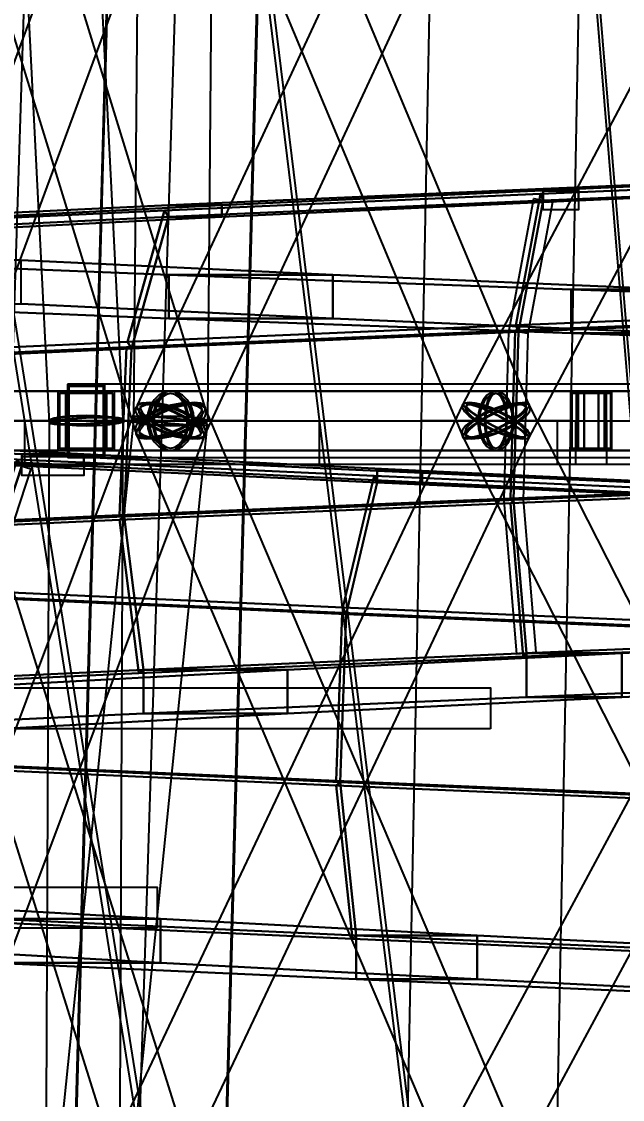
# Model space of a CAD drawing. Header units: millimetres. Extents: x -123812 to 252100, y -3000 to 639000.
# Drawn here: x -8622 to -4509, y 445355 to 452733 of the extents above; entities that cross this region are included whole.
import ezdxf

# ---------------------------------------------------------------- set-up
doc = ezdxf.new("R2010")
doc.units = ezdxf.units.MM
for name, color, linetype, lineweight in [('D-STR-DECK', 7, 'Continuous', 25), ('D-STR-DIM', 7, 'Continuous', 13), ('D-STR-STRC', 7, 'Continuous', 25)]:
    doc.layers.add(name, color=color, linetype=linetype, lineweight=lineweight)
doc.styles.add('OpenSansCondensed-Light', font='OpenSansCondensed-Light.ttf')
doc.styles.add('TOWER_UNICODE', font='Arial Unicode.ttf')
doc.dimstyles.new('EZDXF', dxfattribs={"dimtxt": 0.25, "dimasz": 0.175, "dimexe": 0.375, "dimexo": 0.125, "dimgap": 0.1, "dimtad": 1, "dimlfac": 100, "dimzin": 12, "dimdsep": 46, "dimtxsty": 'OpenSansCondensed-Light', "dimblk": 'ARCHTICK', "dimcen": 2.5, "dimazin": 3, "dimtfac": 0.5, "dimtmove": 2, "dimatfit": 3})

# ---------------------------------------------------------------- blocks, each defined once
blk = doc.blocks.new('_ARCHTICK')
at = {"color": 0, "linetype": 'BYBLOCK', "const_width": 0.15}
blk.add_lwpolyline([(-0.5, -0.5), (0.5, 0.5)], dxfattribs=at)

msp = doc.modelspace()

# ---------------------------------------------------------------- linework, layer by layer
at = {"layer": 'D-STR-DECK'}
for points in [[(-9496.7, 445000), (-11444.7, 455000), (-9360, 455000), (-7760, 445000)], [(-9496.7, 445000), (-11444.7, 455000), (-9360, 455000), (-7760, 445000)], [(-7800, 445000), (-9400, 455000), (-7163.8, 455000), (-5939.2, 445000)], [(-7800, 445000), (-9400, 455000), (-7163.8, 455000), (-5939.2, 445000)], [(-5969.9, 445000), (-7194.4, 455000), (-4845.1, 455000), (-4016.9, 445000)], [(-5969.9, 445000), (-7194.4, 455000), (-4845.1, 455000), (-4016.9, 445000)], [(-4037.6, 445000), (-4865.8, 455000), (-2443.5, 455000), (-2025.8, 445000)], [(-4037.6, 445000), (-4865.8, 455000), (-2443.5, 455000), (-2025.8, 445000)], [(-5070.5, 451554.5), (-5239.2, 450654.5), (-2456, 450768.1), (-2377.1, 451668.1)], [(-5052.6, 451509.1), (-5070.5, 451554.5), (-2377.1, 451668.1), (-2368.7, 451622.7)], [(-4811, 451589.1), (-5052.6, 451589.1), (-2368.7, 451702.7), (-2255.7, 451702.7)], [(-5052.6, 451589.1), (-5052.6, 451509.1), (-2368.7, 451622.7), (-2368.7, 451702.7)], [(-4811, 451509.1), (-4811, 451589.1), (-2255.7, 451702.7), (-2255.7, 451622.7)], [(-7250.9, 451475.5), (-7615.8, 451475.5), (-5052.6, 451589.1), (-4811, 451589.1)], [(-7615.8, 451475.5), (-7615.8, 451395.5), (-5052.6, 451509.1), (-5052.6, 451589.1)], [(-7250.9, 451395.5), (-7250.9, 451475.5), (-4811, 451589.1), (-4811, 451509.1)], [(-5221.3, 450609.1), (-5052.6, 451509.1), (-2368.7, 451622.7), (-2447.7, 450722.7)], [(-5052.6, 451509.1), (-4811, 451509.1), (-2255.7, 451622.7), (-2368.7, 451622.7)], [(-5052.6, 451509.1), (-4811, 451509.1), (-4811, 451589.1), (-5052.6, 451589.1)], [(-5052.6, 451509.1), (-4811, 451509.1), (-4811, 451589.1), (-5052.6, 451589.1)], [(-5052.6, 451574.1), (-4811, 451574.1), (-4811, 451444.1), (-5052.6, 451444.1)], [(-7642.9, 451440.8), (-7897.6, 450540.8), (-5239.2, 450654.5), (-5070.5, 451554.5)], [(-7870.5, 450495.5), (-7615.8, 451395.5), (-5052.6, 451509.1), (-5221.3, 450609.1)], [(-7615.8, 451395.5), (-7642.9, 451440.8), (-5070.5, 451554.5), (-5052.6, 451509.1)], [(-7615.8, 451395.5), (-7250.9, 451395.5), (-4811, 451509.1), (-5052.6, 451509.1)], [(-5285.1, 450621.1), (-5116.5, 451521.1), (-4988.7, 451497.1), (-5157.4, 450597.1)], [(-5221.3, 450609.1), (-5052.6, 451509.1), (-5070.5, 451554.5), (-5239.2, 450654.5)], [(-5221.3, 450609.1), (-5052.6, 451509.1), (-5070.5, 451554.5), (-5239.2, 450654.5)], [(-10038.6, 451327.2), (-10373.8, 450427.2), (-7897.6, 450540.8), (-7642.9, 451440.8)], [(-10003, 451281.8), (-10038.6, 451327.2), (-7642.9, 451440.8), (-7615.8, 451395.5)], [(-9522.8, 451361.8), (-10003, 451361.8), (-7615.8, 451475.5), (-7250.9, 451475.5)], [(-10003, 451361.8), (-10003, 451281.8), (-7615.8, 451395.5), (-7615.8, 451475.5)], [(-9522.8, 451281.8), (-9522.8, 451361.8), (-7250.9, 451475.5), (-7250.9, 451395.5)], [(-7870.5, 450495.5), (-7615.8, 451395.5), (-7642.9, 451440.8), (-7897.6, 450540.8)], [(-7870.5, 450495.5), (-7615.8, 451395.5), (-7642.9, 451440.8), (-7897.6, 450540.8)], [(-7615.8, 451395.5), (-7250.9, 451395.5), (-7250.9, 451475.5), (-7615.8, 451475.5)], [(-7615.8, 451395.5), (-7250.9, 451395.5), (-7250.9, 451475.5), (-7615.8, 451475.5)], [(-10338.2, 450381.8), (-10003, 451281.8), (-7615.8, 451395.5), (-7870.5, 450495.5)], [(-10003, 451281.8), (-9522.8, 451281.8), (-7250.9, 451395.5), (-7615.8, 451395.5)], [(-7613.5, 450700), (-7613.5, 451000), (-10112.5, 451100), (-10112.5, 450800)], [(-7613.5, 451000), (-6492.5, 451000), (-8623.5, 451100), (-10112.5, 451100)], [(-6492.5, 451000), (-6492.5, 450700), (-8623.5, 450800), (-8623.5, 451100)], [(-6492.5, 450700), (-7613.5, 450700), (-7613.5, 451000), (-6492.5, 451000)], [(-4859.5, 450600), (-4859.5, 450900), (-7613.5, 451000), (-7613.5, 450700)], [(-4859.5, 450900), (-4144, 450900), (-6492.5, 451000), (-7613.5, 451000)], [(-6492.5, 450700), (-7613.5, 450700), (-7613.5, 451000), (-6492.5, 451000)], [(-4144, 450900), (-4144, 450600), (-6492.5, 450700), (-6492.5, 451000)], [(-4144, 450600), (-4859.5, 450600), (-4859.5, 450900), (-4144, 450900)], [(-1942.7, 450500), (-1942.7, 450800), (-4859.5, 450900), (-4859.5, 450600)], [(-1942.7, 450800), (-1656.7, 450800), (-4144, 450900), (-4859.5, 450900)], [(-4144, 450600), (-4859.5, 450600), (-4859.5, 450900), (-4144, 450900)], [(-6492.5, 450700), (-7613.5, 450700), (-10112.5, 450800), (-8623.5, 450800)], [(-5239.2, 450654.5), (-5221.3, 450609.1), (-2447.7, 450722.7), (-2456, 450768.1)], [(-4144, 450600), (-4859.5, 450600), (-7613.5, 450700), (-6492.5, 450700)], [(-5242.9, 450617.4), (-5275.5, 449467.4), (-2473.1, 449581), (-2457.8, 450731)], [(-5253.9, 449459.1), (-5221.3, 450609.1), (-2447.7, 450722.7), (-2462.9, 449572.7)], [(-5221.3, 450609.1), (-5242.9, 450617.4), (-2457.8, 450731), (-2447.7, 450722.7)], [(-7903.2, 450503.8), (-7952.5, 449353.8), (-5275.5, 449467.4), (-5242.9, 450617.4)], [(-7919.8, 449345.5), (-7870.5, 450495.5), (-5221.3, 450609.1), (-5253.9, 449459.1)], [(-7870.5, 450495.5), (-7903.2, 450503.8), (-5242.9, 450617.4), (-5221.3, 450609.1)], [(-7897.6, 450540.8), (-7870.5, 450495.5), (-5221.3, 450609.1), (-5239.2, 450654.5)], [(-5318.9, 449460.9), (-5286.2, 450610.9), (-5156.3, 450607.2), (-5188.9, 449457.2)], [(-5253.9, 449459.1), (-5221.3, 450609.1), (-5242.9, 450617.4), (-5275.5, 449467.4)], [(-5253.9, 449459.1), (-5221.3, 450609.1), (-5242.9, 450617.4), (-5275.5, 449467.4)], [(-10373.8, 450427.2), (-10338.2, 450381.8), (-7870.5, 450495.5), (-7897.6, 450540.8)], [(-1656.7, 450500), (-1942.7, 450500), (-4859.5, 450600), (-4144, 450600)], [(-10381.2, 450390.1), (-10446.1, 449240.1), (-7952.5, 449353.8), (-7903.2, 450503.8)], [(-10403.1, 449231.8), (-10338.2, 450381.8), (-7870.5, 450495.5), (-7919.8, 449345.5)], [(-10338.2, 450381.8), (-10381.2, 450390.1), (-7903.2, 450503.8), (-7870.5, 450495.5)], [(-7919.8, 449345.5), (-7870.5, 450495.5), (-7903.2, 450503.8), (-7952.5, 449353.8)], [(-7919.8, 449345.5), (-7870.5, 450495.5), (-7903.2, 450503.8), (-7952.5, 449353.8)], [(-17200, 449700), (-17200, 450000), (-4957.2, 450000), (-4957.2, 449700)], [(-17200, 449700), (-17200, 450000), (-4957.2, 450000), (-4957.2, 449700)], [(-17052.9, 449700), (-17052.9, 450000), (-4829.6, 450000), (-4829.6, 449700)], [(-17052.9, 449700), (-17052.9, 450000), (-4829.6, 450000), (-4829.6, 449700)], [(-16613.9, 449700), (-16613.9, 450000), (-4619.4, 450000), (-4619.4, 449700)], [(-16613.9, 449700), (-16613.9, 450000), (-4619.4, 450000), (-4619.4, 449700)], [(-15890.7, 449700), (-15890.7, 450000), (-4330.1, 450000), (-4330.1, 449700)], [(-15890.7, 449700), (-15890.7, 450000), (-4330.1, 450000), (-4330.1, 449700)], [(-14895.6, 449700), (-14895.6, 450000), (-3966.8, 450000), (-3966.8, 449700)], [(-14895.6, 449700), (-14895.6, 450000), (-3966.8, 450000), (-3966.8, 449700)], [(-13645.7, 449700), (-13645.7, 450000), (-3535.5, 450000), (-3535.5, 449700)], [(-13645.7, 449700), (-13645.7, 450000), (-3535.5, 450000), (-3535.5, 449700)], [(-12162.2, 449700), (-12162.2, 450000), (-3043.8, 450000), (-3043.8, 449700)], [(-12162.2, 449700), (-12162.2, 450000), (-3043.8, 450000), (-3043.8, 449700)], [(-10470.7, 449700), (-10470.7, 450000), (-2500, 450000), (-2500, 449700)], [(-10470.7, 449700), (-10470.7, 450000), (-2500, 450000), (-2500, 449700)], [(-8600, 449700), (-8600, 450000), (-1913.4, 450000), (-1913.4, 449700)], [(-8600, 449700), (-8600, 450000), (-1913.4, 450000), (-1913.4, 449700)], [(-6582.2, 449700), (-6582.2, 450000), (-1294.1, 450000), (-1294.1, 449700)], [(-6582.2, 449700), (-6582.2, 450000), (-1294.1, 450000), (-1294.1, 449700)], [(-8194.7, 449770.9), (-8620.2, 449770.9), (-10874.7, 449884.5), (-10338.9, 449884.5)], [(-8620.2, 449770.9), (-8620.2, 449690.9), (-10874.7, 449804.5), (-10874.7, 449884.5)], [(-8194.7, 449690.9), (-8194.7, 449770.9), (-10338.9, 449884.5), (-10338.9, 449804.5)], [(-8917.3, 448790.9), (-8620.2, 449690.9), (-10874.7, 449804.5), (-11248.7, 448904.5)], [(-8620.2, 449690.9), (-8651.8, 449736.3), (-10914.4, 449849.9), (-10874.7, 449804.5)], [(-8620.2, 449690.9), (-8194.7, 449690.9), (-10338.9, 449804.5), (-10874.7, 449804.5)], [(-8917.3, 448790.9), (-8620.2, 449690.9), (-8651.8, 449736.3), (-8948.9, 448836.3)], [(-6209.6, 449622.7), (-6423.3, 448722.7), (-8948.9, 448836.3), (-8651.8, 449736.3)], [(-8917.3, 448790.9), (-8620.2, 449690.9), (-8651.8, 449736.3), (-8948.9, 448836.3)], [(-6186.9, 449577.3), (-6209.6, 449622.7), (-8651.8, 449736.3), (-8620.2, 449690.9)], [(-8620.2, 449690.9), (-8194.7, 449690.9), (-8194.7, 449770.9), (-8620.2, 449770.9)], [(-5880.9, 449657.3), (-6186.9, 449657.3), (-8620.2, 449770.9), (-8194.7, 449770.9)], [(-6186.9, 449657.3), (-6186.9, 449577.3), (-8620.2, 449690.9), (-8620.2, 449770.9)], [(-8620.2, 449690.9), (-8194.7, 449690.9), (-8194.7, 449770.9), (-8620.2, 449770.9)], [(-8620.2, 449755.9), (-8194.7, 449755.9), (-8194.7, 449625.9), (-8620.2, 449625.9)], [(-5880.9, 449577.3), (-5880.9, 449657.3), (-8194.7, 449770.9), (-8194.7, 449690.9)], [(-8979, 448811.3), (-8681.9, 449711.3), (-8558.5, 449670.5), (-8855.6, 448770.5)], [(-6400.6, 448677.3), (-6186.9, 449577.3), (-8620.2, 449690.9), (-8917.3, 448790.9)], [(-6186.9, 449577.3), (-5880.9, 449577.3), (-8194.7, 449690.9), (-8620.2, 449690.9)], [(-6186.9, 449577.3), (-5880.9, 449577.3), (-5880.9, 449657.3), (-6186.9, 449657.3)], [(-3448.8, 449543.6), (-3628.6, 449543.6), (-6186.9, 449657.3), (-5880.9, 449657.3)], [(-3628.6, 449543.6), (-3628.6, 449463.6), (-6186.9, 449577.3), (-6186.9, 449657.3)], [(-6186.9, 449577.3), (-5880.9, 449577.3), (-5880.9, 449657.3), (-6186.9, 449657.3)], [(-3448.8, 449463.6), (-3448.8, 449543.6), (-5880.9, 449657.3), (-5880.9, 449577.3)], [(-6400.6, 448677.3), (-6186.9, 449577.3), (-6209.6, 449622.7), (-6423.3, 448722.7)], [(-3642, 449509), (-3767.5, 448609), (-6423.3, 448722.7), (-6209.6, 449622.7)], [(-6400.6, 448677.3), (-6186.9, 449577.3), (-6209.6, 449622.7), (-6423.3, 448722.7)], [(-3754.2, 448563.6), (-3628.6, 449463.6), (-6186.9, 449577.3), (-6400.6, 448677.3)], [(-3628.6, 449463.6), (-3642, 449509), (-6209.6, 449622.7), (-6186.9, 449577.3)], [(-3628.6, 449463.6), (-3448.8, 449463.6), (-5880.9, 449577.3), (-6186.9, 449577.3)], [(-5275.5, 449467.4), (-5253.9, 449459.1), (-2462.9, 449572.7), (-2473.1, 449581)], [(-5253.9, 449459.1), (-5274.7, 449435.8), (-2472.7, 449549.4), (-2462.9, 449572.7)], [(-5166.8, 448409.1), (-5253.9, 449459.1), (-2462.9, 449572.7), (-2422.2, 448522.7)], [(-5274.7, 449435.8), (-5187.7, 448385.8), (-2431.9, 448499.4), (-2472.7, 449549.4)], [(-7952.5, 449353.8), (-7919.8, 449345.5), (-5253.9, 449459.1), (-5275.5, 449467.4)], [(-7919.8, 449345.5), (-7951.3, 449322.1), (-5274.7, 449435.8), (-5253.9, 449459.1)], [(-7951.3, 449322.1), (-7819.8, 448272.1), (-5187.7, 448385.8), (-5274.7, 449435.8)], [(-7788.4, 448295.5), (-7919.8, 449345.5), (-5253.9, 449459.1), (-5166.8, 448409.1)], [(-5231.6, 448403.7), (-5318.7, 449453.7), (-5189.1, 449464.5), (-5102.1, 448414.5)], [(-5166.8, 448409.1), (-5253.9, 449459.1), (-5274.7, 449435.8), (-5187.7, 448385.8)], [(-5166.8, 448409.1), (-5253.9, 449459.1), (-5274.7, 449435.8), (-5187.7, 448385.8)], [(-10446.1, 449240.1), (-10403.1, 449231.8), (-7919.8, 449345.5), (-7952.5, 449353.8)], [(-10403.1, 449231.8), (-10444.5, 449208.5), (-7951.3, 449322.1), (-7919.8, 449345.5)], [(-10444.5, 449208.5), (-10271.4, 448158.5), (-7819.8, 448272.1), (-7951.3, 449322.1)], [(-10230.1, 448181.8), (-10403.1, 449231.8), (-7919.8, 449345.5), (-7788.4, 448295.5)], [(-7788.4, 448295.5), (-7919.8, 449345.5), (-7951.3, 449322.1), (-7819.8, 448272.1)], [(-7788.4, 448295.5), (-7919.8, 449345.5), (-7951.3, 449322.1), (-7819.8, 448272.1)], [(-6423.3, 448722.7), (-6400.6, 448677.3), (-8917.3, 448790.9), (-8948.9, 448836.3)], [(-6428, 448685.6), (-6469.4, 447535.6), (-9012.9, 447649.2), (-8955.4, 448799.2)], [(-6441.9, 447527.3), (-6400.6, 448677.3), (-8917.3, 448790.9), (-8974.8, 447640.9)], [(-6400.6, 448677.3), (-6428, 448685.6), (-8955.4, 448799.2), (-8917.3, 448790.9)], [(-3767.5, 448609), (-3754.2, 448563.6), (-6400.6, 448677.3), (-6423.3, 448722.7)], [(-6441.9, 447527.3), (-6400.6, 448677.3), (-6428, 448685.6), (-6469.4, 447535.6)], [(-3770.3, 448571.9), (-3794.6, 447421.9), (-6469.4, 447535.6), (-6428, 448685.6)], [(-6441.9, 447527.3), (-6400.6, 448677.3), (-6428, 448685.6), (-6469.4, 447535.6)], [(-3778.5, 447413.6), (-3754.2, 448563.6), (-6400.6, 448677.3), (-6441.9, 447527.3)], [(-3754.2, 448563.6), (-3770.3, 448571.9), (-6428, 448685.6), (-6400.6, 448677.3)], [(-5187.7, 448385.8), (-5166.8, 448409.1), (-2422.2, 448522.7), (-2431.9, 448499.4)], [(-5166.8, 448109.1), (-5166.8, 448409.1), (-2422.2, 448522.7), (-2422.2, 448222.7)], [(-5166.8, 448409.1), (-4513.9, 448409.1), (-2116.7, 448522.7), (-2422.2, 448522.7)], [(-4513.9, 448409.1), (-4513.9, 448109.1), (-2116.7, 448222.7), (-2116.7, 448522.7)], [(-7819.8, 448272.1), (-7788.4, 448295.5), (-5166.8, 448409.1), (-5187.7, 448385.8)], [(-7788.4, 447995.5), (-7788.4, 448295.5), (-5166.8, 448409.1), (-5166.8, 448109.1)], [(-7788.4, 448295.5), (-6802.2, 448295.5), (-4513.9, 448409.1), (-5166.8, 448409.1)], [(-6802.2, 448295.5), (-6802.2, 447995.5), (-4513.9, 448109.1), (-4513.9, 448409.1)], [(-4513.9, 448109.1), (-5166.8, 448109.1), (-5166.8, 448409.1), (-4513.9, 448409.1)], [(-4513.9, 448109.1), (-5166.8, 448109.1), (-5166.8, 448409.1), (-4513.9, 448409.1)], [(-10271.4, 448158.5), (-10230.1, 448181.8), (-7788.4, 448295.5), (-7819.8, 448272.1)], [(-10230.1, 447881.8), (-10230.1, 448181.8), (-7788.4, 448295.5), (-7788.4, 447995.5)], [(-10230.1, 448181.8), (-8932.3, 448181.8), (-6802.2, 448295.5), (-7788.4, 448295.5)], [(-8932.3, 448181.8), (-8932.3, 447881.8), (-6802.2, 447995.5), (-6802.2, 448295.5)], [(-6802.2, 447995.5), (-7788.4, 447995.5), (-7788.4, 448295.5), (-6802.2, 448295.5)], [(-6802.2, 447995.5), (-7788.4, 447995.5), (-7788.4, 448295.5), (-6802.2, 448295.5)], [(-5413.3, 447891.8), (-9581.2, 447891.8), (-9581.2, 448171.8), (-5413.3, 448171.8)], [(-4513.9, 448109.1), (-5166.8, 448109.1), (-2422.2, 448222.7), (-2116.7, 448222.7)], [(-6802.2, 447995.5), (-7788.4, 447995.5), (-5166.8, 448109.1), (-4513.9, 448109.1)], [(-8932.3, 447881.8), (-10230.1, 447881.8), (-7788.4, 447995.5), (-6802.2, 447995.5)], [(-6469.4, 447535.6), (-6441.9, 447527.3), (-8974.8, 447640.9), (-9012.9, 447649.2)], [(-6441.9, 447527.3), (-6468.3, 447504), (-9011.5, 447617.6), (-8974.8, 447640.9)], [(-6468.3, 447504), (-6358, 446454), (-8858.1, 446567.6), (-9011.5, 447617.6)], [(-6331.7, 446477.3), (-6441.9, 447527.3), (-8974.8, 447640.9), (-8821.5, 446590.9)], [(-3794.6, 447421.9), (-3778.5, 447413.6), (-6441.9, 447527.3), (-6469.4, 447535.6)], [(-6331.7, 446477.3), (-6441.9, 447527.3), (-6468.3, 447504), (-6358, 446454)], [(-3778.5, 447413.6), (-3794, 447390.3), (-6468.3, 447504), (-6441.9, 447527.3)], [(-6331.7, 446477.3), (-6441.9, 447527.3), (-6468.3, 447504), (-6358, 446454)], [(-3713.7, 446363.6), (-3778.5, 447413.6), (-6441.9, 447527.3), (-6331.7, 446477.3)], [(-3794, 447390.3), (-3729.2, 446340.3), (-6358, 446454), (-6468.3, 447504)], [(-7693, 446528.2), (-12343.2, 446528.2), (-12343.2, 446808.2), (-7693, 446808.2)], [(-8821.5, 446590.9), (-7671.4, 446590.9), (-9680.2, 446704.5), (-11128.1, 446704.5)], [(-7671.4, 446590.9), (-7671.4, 446290.9), (-9680.2, 446404.5), (-9680.2, 446704.5)], [(-6358, 446454), (-6331.7, 446477.3), (-8821.5, 446590.9), (-8858.1, 446567.6)], [(-7671.4, 446290.9), (-8821.5, 446290.9), (-8821.5, 446590.9), (-7671.4, 446590.9)], [(-6331.7, 446177.3), (-6331.7, 446477.3), (-8821.5, 446590.9), (-8821.5, 446290.9)], [(-6331.7, 446477.3), (-5504.6, 446477.3), (-7671.4, 446590.9), (-8821.5, 446590.9)], [(-7671.4, 446290.9), (-8821.5, 446290.9), (-8821.5, 446590.9), (-7671.4, 446590.9)], [(-5504.6, 446477.3), (-5504.6, 446177.3), (-7671.4, 446290.9), (-7671.4, 446590.9)], [(-3729.2, 446340.3), (-3713.7, 446363.6), (-6331.7, 446477.3), (-6358, 446454)], [(-5504.6, 446177.3), (-6331.7, 446177.3), (-6331.7, 446477.3), (-5504.6, 446477.3)], [(-3713.7, 446063.6), (-3713.7, 446363.6), (-6331.7, 446477.3), (-6331.7, 446177.3)], [(-3713.7, 446363.6), (-3227.6, 446363.6), (-5504.6, 446477.3), (-6331.7, 446477.3)], [(-5504.6, 446177.3), (-6331.7, 446177.3), (-6331.7, 446477.3), (-5504.6, 446477.3)], [(-3227.6, 446363.6), (-3227.6, 446063.6), (-5504.6, 446177.3), (-5504.6, 446477.3)], [(-7671.4, 446290.9), (-8821.5, 446290.9), (-11128.1, 446404.5), (-9680.2, 446404.5)], [(-5504.6, 446177.3), (-6331.7, 446177.3), (-8821.5, 446290.9), (-7671.4, 446290.9)], [(-3227.6, 446063.6), (-3713.7, 446063.6), (-6331.7, 446177.3), (-5504.6, 446177.3)]]:
    msp.add_lwpolyline(points, close=True, dxfattribs=at)
at = {"layer": 'D-STR-STRC'}
for points in [[(-9698.3, 474987.3), (-8433.2, 449987.3), (-8424.5, 449982), (-8399.2, 449977.9), (-8358.9, 449975.3), (-8306.3, 449974.4), (-8245.1, 449975.3), (-8179.5, 449977.8), (-8113.8, 449981.9), (-8052.6, 449987.2), (-8000.1, 449993.3), (-7959.8, 449999.9), (-7934.5, 450006.6), (-7925.8, 450012.7), (-9190.9, 475012.7)], [(-7639.9, 475002.2), (-7855.4, 450002.2), (-7846.7, 449993.4), (-7821.4, 449985.1), (-7781, 449977.8), (-7728.4, 449972), (-7667.1, 449968.1), (-7601.4, 449966.4), (-7535.7, 449967), (-7474.4, 449969.8), (-7421.8, 449974.7), (-7381.4, 449981.3), (-7356.1, 449989.2), (-7347.4, 449997.8), (-7132, 474997.8)], [(-5508.1, 455107.1), (-7831.7, 450107.1), (-7831.4, 450087.5), (-7815.4, 450061.8), (-7784.8, 450032), (-7741.7, 450000), (-7689.1, 449968), (-7630.5, 449938.2), (-7569.9, 449912.5), (-7511.4, 449892.9), (-7459.1, 449880.5), (-7416.5, 449876.3), (-7386.5, 449880.5), (-7371.1, 449892.9), (-5047.5, 454892.9)], [(-2956.1, 455119.5), (-5599.1, 450119.5), (-5597.5, 450107.1), (-5580.8, 450087.5), (-5550.1, 450061.8), (-5507.4, 450032), (-5455.7, 450000), (-5398.5, 449968), (-5339.8, 449938.2), (-5283.4, 449912.5), (-5233.2, 449892.9), (-5192.7, 449880.5), (-5164.7, 449876.3), (-5150.9, 449880.5), (-2507.9, 454880.5)], [(-7702.4, 455087.5), (-9548.2, 450087.5), (-9548.1, 450061.8), (-9531.6, 450032), (-9500.1, 450000), (-9455.6, 449968), (-9401.2, 449938.2), (-9340.5, 449912.5), (-9277.7, 449892.9), (-9217.1, 449880.5), (-9162.9, 449876.3), (-9118.6, 449880.5), (-9087.4, 449892.9), (-9071.3, 449912.5), (-7225.4, 454912.5)], [(-9386, 454938.2), (-7846, 449938.2), (-7837.8, 449912.5), (-7813.4, 449892.9), (-7774.6, 449880.5), (-7724, 449876.3), (-7665, 449880.5), (-7601.7, 449892.9), (-7538.3, 449912.5), (-7479.3, 449938.2), (-7428.6, 449968), (-7389.7, 450000), (-7365.2, 450032), (-7356.8, 450061.8), (-8896.7, 455061.8)], [(-7700.4, 454912.5), (-5611.5, 449912.5), (-5603.1, 449892.9), (-5579.1, 449880.5), (-5541.2, 449876.3), (-5492, 449880.5), (-5434.9, 449892.9), (-5373.6, 449912.5), (-5312.5, 449938.2), (-5255.6, 449968), (-5206.8, 450000), (-5169.5, 450032), (-5146.2, 450061.8), (-5138.5, 450087.5), (-7227.4, 455087.5)], [(-9309.8, 449796.8), (-7601.4, 449796.8), (-7559.7, 449803.7), (-7520.8, 449824), (-7487.4, 449856.3), (-7461.8, 449898.4), (-7445.7, 449947.4), (-7440.2, 450000), (-7445.7, 450052.6), (-7461.8, 450101.6), (-7487.4, 450143.7), (-7520.8, 450176), (-7559.7, 450196.3), (-7601.4, 450203.2), (-9309.8, 450203.2)], [(-9309.8, 449796.8), (-7601.4, 449796.8), (-7559.7, 449803.7), (-7520.8, 449824), (-7487.4, 449856.3), (-7461.8, 449898.4), (-7445.7, 449947.4), (-7440.2, 450000), (-7445.7, 450052.6), (-7461.8, 450101.6), (-7487.4, 450143.7), (-7520.8, 450176), (-7559.7, 450196.3), (-7601.4, 450203.2), (-9309.8, 450203.2)], [(-2782.3, 450203.2), (-5375, 450203.2), (-5395.1, 450196.3), (-5413.9, 450176), (-5430, 450143.7), (-5442.3, 450101.6), (-5450.1, 450052.6), (-5452.8, 450000), (-5450.1, 449947.4), (-5442.3, 449898.4), (-5430, 449856.3), (-5413.9, 449824), (-5395.1, 449803.7), (-5375, 449796.8), (-2782.3, 449796.8)], [(-2782.3, 450203.2), (-5375, 450203.2), (-5395.1, 450196.3), (-5413.9, 450176), (-5430, 450143.7), (-5442.3, 450101.6), (-5450.1, 450052.6), (-5452.8, 450000), (-5450.1, 449947.4), (-5442.3, 449898.4), (-5430, 449856.3), (-5413.9, 449824), (-5395.1, 449803.7), (-5375, 449796.8), (-2782.3, 449796.8)], [(-9240.1, 444911.3), (-7363.4, 449911.3), (-7363.4, 449937.3), (-7379.5, 449967.5), (-7410.9, 450000), (-7455.2, 450032.5), (-7509.4, 450062.7), (-7569.9, 450088.7), (-7632.6, 450108.6), (-7693.2, 450121.1), (-7747.5, 450125.4), (-7791.8, 450121.1), (-7823.2, 450108.6), (-7839.4, 450088.7), (-9716.2, 445088.7)], [(-7494.6, 445062.7), (-9065.4, 450062.7), (-9073.7, 450088.7), (-9098.1, 450108.6), (-9136.9, 450121.1), (-9187.5, 450125.4), (-9246.4, 450121.1), (-9309.7, 450108.6), (-9372.9, 450088.7), (-9431.9, 450062.7), (-9482.5, 450032.5), (-9521.3, 450000), (-9545.8, 449967.5), (-9554.1, 449937.3), (-7983.2, 444937.3)], [(-7509.3, 444891.4), (-5145.4, 449891.4), (-5145.5, 449911.3), (-5161.3, 449937.3), (-5191.6, 449967.5), (-5234.4, 450000), (-5286.8, 450032.5), (-5345.2, 450062.7), (-5405.7, 450088.7), (-5464, 450108.6), (-5516.3, 450121.1), (-5559, 450125.4), (-5589.1, 450121.1), (-5604.6, 450108.6), (-7968.5, 445108.6)], [(-5244.7, 445108.6), (-7373.9, 450108.6), (-7397.9, 450121.1), (-7435.7, 450125.4), (-7484.8, 450121.1), (-7541.9, 450108.6), (-7603, 450088.7), (-7664, 450062.7), (-7720.7, 450032.5), (-7769.4, 450000), (-7806.5, 449967.5), (-7829.7, 449937.3), (-7837.3, 449911.3), (-7828.9, 449891.4), (-5699.7, 444891.4)], [(-5249, 444878.9), (-2559.1, 449878.9), (-2560.5, 449891.4), (-2577, 449911.3), (-2607.4, 449937.3), (-2649.8, 449967.5), (-2701.3, 450000), (-2758.2, 450032.5), (-2816.8, 450062.7), (-2873, 450088.7), (-2923.1, 450108.6), (-2963.5, 450121.1), (-2991.7, 450125.4), (-3005.5, 450121.1), (-5695.4, 445121.1)], [(-2604.8, 445108.6), (-5147.2, 450108.6), (-5154.7, 450121.1), (-5177.1, 450125.4), (-5213.1, 450121.1), (-5260.1, 450108.6), (-5314.9, 450088.7), (-5373.9, 450062.7), (-5432.9, 450032.5), (-5487.9, 450000), (-5535.3, 449967.5), (-5571.7, 449937.3), (-5594.8, 449911.3), (-5602.8, 449891.4), (-3060.4, 444891.4)], [(-9899, 424974.3), (-7348.7, 449974.3), (-7357.3, 449979.8), (-7382.6, 449986.6), (-7422.7, 449994.3), (-7475.1, 450002.4), (-7536, 450010.4), (-7601.4, 450017.6), (-7666.8, 450023.7), (-7727.7, 450028.1), (-7780.1, 450030.6), (-7820.2, 450031), (-7845.5, 450029.3), (-7854.1, 450025.7), (-10404.4, 425025.7)], [(-8034.9, 424998.9), (-7925.5, 449998.9), (-7934.1, 450008.2), (-7959.5, 450017), (-7999.9, 450024.6), (-8052.5, 450030.5), (-8113.7, 450034.4), (-8179.5, 450035.9), (-8245.2, 450034.9), (-8306.5, 450031.6), (-8359.1, 450026.1), (-8399.5, 450018.9), (-8424.8, 450010.3), (-8433.5, 450001.1), (-8542.9, 425001.1)]]:
    msp.add_lwpolyline(points, dxfattribs=at)
for points in [[(-8698.3, 450000), (-7660.6, 450000), (-7503.1, 455000), (-8538.5, 455000)], [(-8120.2, 450000), (-7082.6, 450000), (-6946.2, 455000), (-7981.6, 455000)], [(-8113.8, 450000), (-7089, 450000), (-6952, 455000), (-7975.9, 455000)], [(-5887.4, 450000), (-4862.6, 450000), (-4765.8, 455000), (-5789.7, 455000)], [(-5887.4, 450000), (-4862.6, 450000), (-4765.8, 455000), (-5789.7, 455000)], [(-8304.5, 449750), (-3647.2, 449750), (-3647.2, 450250), (-8304.5, 450250)], [(-8304.5, 450250), (-8054.5, 450250), (-8054.5, 449750), (-8304.5, 449750)], [(-8304.5, 449750), (-3647.2, 449750), (-3647.2, 450250), (-8304.5, 450250)], [(-8054.5, 450250), (-8304.5, 450250), (-8304.5, 449750), (-8054.5, 449750)], [(-8298.5, 450238), (-8060.5, 450238), (-8060.5, 449762), (-8298.5, 449762)], [(-8060.5, 450238), (-8298.5, 450238), (-8298.5, 449762), (-8060.5, 449762)], [(-9638, 449800), (-7986.3, 449800), (-7986.3, 450200), (-9638, 450200)], [(-9638, 449800), (-7986.3, 449800), (-7986.3, 450200), (-9638, 450200)], [(-9414.1, 449800), (-4618.1, 449800), (-4618.1, 450200), (-9414.1, 450200)], [(-7986.3, 450200), (-8372.7, 450200), (-8372.7, 449800), (-7986.3, 449800)], [(-7986.3, 450200), (-8372.7, 450200), (-8372.7, 449800), (-7986.3, 449800)], [(-7997.9, 450188), (-8361.1, 450188), (-8361.1, 449812), (-7997.9, 449812)], [(-7997.9, 450188), (-8361.1, 450188), (-8361.1, 449812), (-7997.9, 449812)], [(-8320.9, 449800), (-4581, 449800), (-4581, 450200), (-8320.9, 450200)], [(-8038.1, 450200), (-8320.9, 450200), (-8320.9, 449800), (-8038.1, 449800)], [(-8320.9, 449800), (-4581, 449800), (-4581, 450200), (-8320.9, 450200)], [(-8038.1, 450200), (-8320.9, 450200), (-8320.9, 449800), (-8038.1, 449800)], [(-8046.5, 450188), (-8312.4, 450188), (-8312.4, 449812), (-8046.5, 449812)], [(-8046.5, 450188), (-8312.4, 450188), (-8312.4, 449812), (-8046.5, 449812)], [(-7762.6, 450000), (-7757.1, 449947.4), (-7741, 449898.4), (-7715.4, 449856.3), (-7682, 449824), (-7643.1, 449803.7), (-7601.4, 449796.8), (-7559.7, 449803.7), (-7520.8, 449824), (-7487.4, 449856.3), (-7461.8, 449898.4), (-7445.7, 449947.4), (-7440.2, 450000), (-7445.7, 450052.6), (-7461.8, 450101.6), (-7487.4, 450143.7), (-7520.8, 450176), (-7559.7, 450196.3), (-7601.4, 450203.2), (-7643.1, 450196.3), (-7682, 450176), (-7715.4, 450143.7), (-7741, 450101.6), (-7757.1, 450052.6)], [(-7762.6, 450000), (-7757.1, 449947.4), (-7741, 449898.4), (-7715.4, 449856.3), (-7682, 449824), (-7643.1, 449803.7), (-7601.4, 449796.8), (-7559.7, 449803.7), (-7520.8, 449824), (-7487.4, 449856.3), (-7461.8, 449898.4), (-7445.7, 449947.4), (-7440.2, 450000), (-7445.7, 450052.6), (-7461.8, 450101.6), (-7487.4, 450143.7), (-7520.8, 450176), (-7559.7, 450196.3), (-7601.4, 450203.2), (-7643.1, 450196.3), (-7682, 450176), (-7715.4, 450143.7), (-7741, 450101.6), (-7757.1, 450052.6)], [(-7749.9, 450000), (-7744.9, 449951.5), (-7730, 449906.4), (-7706.4, 449867.6), (-7675.7, 449837.9), (-7639.8, 449819.2), (-7601.4, 449812.8), (-7563, 449819.2), (-7527.1, 449837.9), (-7496.4, 449867.6), (-7472.8, 449906.4), (-7457.9, 449951.5), (-7452.9, 450000), (-7457.9, 450048.5), (-7472.8, 450093.6), (-7496.4, 450132.4), (-7527.1, 450162.1), (-7563, 450180.8), (-7601.4, 450187.2), (-7639.8, 450180.8), (-7675.7, 450162.1), (-7706.4, 450132.4), (-7730, 450093.6), (-7744.9, 450048.5)], [(-7749.9, 450000), (-7744.9, 449951.5), (-7730, 449906.4), (-7706.4, 449867.6), (-7675.7, 449837.9), (-7639.8, 449819.2), (-7601.4, 449812.8), (-7563, 449819.2), (-7527.1, 449837.9), (-7496.4, 449867.6), (-7472.8, 449906.4), (-7457.9, 449951.5), (-7452.9, 450000), (-7457.9, 450048.5), (-7472.8, 450093.6), (-7496.4, 450132.4), (-7527.1, 450162.1), (-7563, 450180.8), (-7601.4, 450187.2), (-7639.8, 450180.8), (-7675.7, 450162.1), (-7706.4, 450132.4), (-7730, 450093.6), (-7744.9, 450048.5)], [(-7725.1, 450000), (-7720.9, 449947.4), (-7708.5, 449898.4), (-7688.9, 449856.3), (-7663.2, 449824), (-7633.4, 449803.7), (-7601.4, 449796.8), (-5375, 449796.8), (-5343, 449803.7), (-5313.1, 449824), (-5287.5, 449856.3), (-5267.9, 449898.4), (-5255.5, 449947.4), (-5251.3, 450000), (-5255.5, 450052.6), (-5267.9, 450101.6), (-5287.5, 450143.7), (-5313.1, 450176), (-5343, 450196.3), (-5375, 450203.2), (-7601.4, 450203.2), (-7633.4, 450196.3), (-7663.2, 450176), (-7688.9, 450143.7), (-7708.5, 450101.6), (-7720.9, 450052.6)], [(-7725.1, 450000), (-7720.9, 449947.4), (-7708.5, 449898.4), (-7688.9, 449856.3), (-7663.2, 449824), (-7633.4, 449803.7), (-7601.4, 449796.8), (-7569.4, 449803.7), (-7539.5, 449824), (-7513.9, 449856.3), (-7494.3, 449898.4), (-7481.9, 449947.4), (-7477.7, 450000), (-7481.9, 450052.6), (-7494.3, 450101.6), (-7513.9, 450143.7), (-7539.5, 450176), (-7569.4, 450196.3), (-7601.4, 450203.2), (-7633.4, 450196.3), (-7663.2, 450176), (-7688.9, 450143.7), (-7708.5, 450101.6), (-7720.9, 450052.6)], [(-7725.1, 450000), (-7720.9, 449947.4), (-7708.5, 449898.4), (-7688.9, 449856.3), (-7663.2, 449824), (-7633.4, 449803.7), (-7601.4, 449796.8), (-5375, 449796.8), (-5343, 449803.7), (-5313.1, 449824), (-5287.5, 449856.3), (-5267.9, 449898.4), (-5255.5, 449947.4), (-5251.3, 450000), (-5255.5, 450052.6), (-5267.9, 450101.6), (-5287.5, 450143.7), (-5313.1, 450176), (-5343, 450196.3), (-5375, 450203.2), (-7601.4, 450203.2), (-7633.4, 450196.3), (-7663.2, 450176), (-7688.9, 450143.7), (-7708.5, 450101.6), (-7720.9, 450052.6)], [(-7725.1, 450000), (-7720.9, 449947.4), (-7708.5, 449898.4), (-7688.9, 449856.3), (-7663.2, 449824), (-7633.4, 449803.7), (-7601.4, 449796.8), (-7569.4, 449803.7), (-7539.5, 449824), (-7513.9, 449856.3), (-7494.3, 449898.4), (-7481.9, 449947.4), (-7477.7, 450000), (-7481.9, 450052.6), (-7494.3, 450101.6), (-7513.9, 450143.7), (-7539.5, 450176), (-7569.4, 450196.3), (-7601.4, 450203.2), (-7633.4, 450196.3), (-7663.2, 450176), (-7688.9, 450143.7), (-7708.5, 450101.6), (-7720.9, 450052.6)], [(-7715.4, 450000), (-7711.5, 449951.5), (-7700.1, 449906.4), (-7682, 449867.6), (-7658.4, 449837.9), (-7630.9, 449819.2), (-7601.4, 449812.8), (-7571.9, 449819.2), (-7544.4, 449837.9), (-7520.8, 449867.6), (-7502.7, 449906.4), (-7491.3, 449951.5), (-7487.4, 450000), (-7491.3, 450048.5), (-7502.7, 450093.6), (-7520.8, 450132.4), (-7544.4, 450162.1), (-7571.9, 450180.8), (-7601.4, 450187.2), (-7630.9, 450180.8), (-7658.4, 450162.1), (-7682, 450132.4), (-7700.1, 450093.6), (-7711.5, 450048.5)], [(-7715.4, 450000), (-7711.5, 449951.5), (-7700.1, 449906.4), (-7682, 449867.6), (-7658.4, 449837.9), (-7630.9, 449819.2), (-7601.4, 449812.8), (-7571.9, 449819.2), (-7544.4, 449837.9), (-7520.8, 449867.6), (-7502.7, 449906.4), (-7491.3, 449951.5), (-7487.4, 450000), (-7491.3, 450048.5), (-7502.7, 450093.6), (-7520.8, 450132.4), (-7544.4, 450162.1), (-7571.9, 450180.8), (-7601.4, 450187.2), (-7630.9, 450180.8), (-7658.4, 450162.1), (-7682, 450132.4), (-7700.1, 450093.6), (-7711.5, 450048.5)], [(-5498.7, 450000), (-5494.5, 449947.4), (-5482.1, 449898.4), (-5462.5, 449856.3), (-5436.9, 449824), (-5407, 449803.7), (-5375, 449796.8), (-5343, 449803.7), (-5313.1, 449824), (-5287.5, 449856.3), (-5267.9, 449898.4), (-5255.5, 449947.4), (-5251.3, 450000), (-5255.5, 450052.6), (-5267.9, 450101.6), (-5287.5, 450143.7), (-5313.1, 450176), (-5343, 450196.3), (-5375, 450203.2), (-5407, 450196.3), (-5436.9, 450176), (-5462.5, 450143.7), (-5482.1, 450101.6), (-5494.5, 450052.6)], [(-5498.7, 450000), (-5494.5, 449947.4), (-5482.1, 449898.4), (-5462.5, 449856.3), (-5436.9, 449824), (-5407, 449803.7), (-5375, 449796.8), (-5343, 449803.7), (-5313.1, 449824), (-5287.5, 449856.3), (-5267.9, 449898.4), (-5255.5, 449947.4), (-5251.3, 450000), (-5255.5, 450052.6), (-5267.9, 450101.6), (-5287.5, 450143.7), (-5313.1, 450176), (-5343, 450196.3), (-5375, 450203.2), (-5407, 450196.3), (-5436.9, 450176), (-5462.5, 450143.7), (-5482.1, 450101.6), (-5494.5, 450052.6)], [(-5489, 450000), (-5485.1, 449951.5), (-5473.7, 449906.4), (-5455.6, 449867.6), (-5432, 449837.9), (-5404.5, 449819.2), (-5375, 449812.8), (-5345.5, 449819.2), (-5318, 449837.9), (-5294.4, 449867.6), (-5276.3, 449906.4), (-5264.9, 449951.5), (-5261, 450000), (-5264.9, 450048.5), (-5276.3, 450093.6), (-5294.4, 450132.4), (-5318, 450162.1), (-5345.5, 450180.8), (-5375, 450187.2), (-5404.5, 450180.8), (-5432, 450162.1), (-5455.6, 450132.4), (-5473.7, 450093.6), (-5485.1, 450048.5)], [(-5489, 450000), (-5485.1, 449951.5), (-5473.7, 449906.4), (-5455.6, 449867.6), (-5432, 449837.9), (-5404.5, 449819.2), (-5375, 449812.8), (-5345.5, 449819.2), (-5318, 449837.9), (-5294.4, 449867.6), (-5276.3, 449906.4), (-5264.9, 449951.5), (-5261, 450000), (-5264.9, 450048.5), (-5276.3, 450093.6), (-5294.4, 450132.4), (-5318, 450162.1), (-5345.5, 450180.8), (-5375, 450187.2), (-5404.5, 450180.8), (-5432, 450162.1), (-5455.6, 450132.4), (-5473.7, 450093.6), (-5485.1, 450048.5)], [(-5452.8, 450000), (-5450.1, 449947.4), (-5442.3, 449898.4), (-5430, 449856.3), (-5413.9, 449824), (-5395.1, 449803.7), (-5375, 449796.8), (-5354.9, 449803.7), (-5336.1, 449824), (-5320, 449856.3), (-5307.7, 449898.4), (-5299.9, 449947.4), (-5297.2, 450000), (-5299.9, 450052.6), (-5307.7, 450101.6), (-5320, 450143.7), (-5336.1, 450176), (-5354.9, 450196.3), (-5375, 450203.2), (-5395.1, 450196.3), (-5413.9, 450176), (-5430, 450143.7), (-5442.3, 450101.6), (-5450.1, 450052.6)], [(-5452.8, 450000), (-5450.1, 449947.4), (-5442.3, 449898.4), (-5430, 449856.3), (-5413.9, 449824), (-5395.1, 449803.7), (-5375, 449796.8), (-5354.9, 449803.7), (-5336.1, 449824), (-5320, 449856.3), (-5307.7, 449898.4), (-5299.9, 449947.4), (-5297.2, 450000), (-5299.9, 450052.6), (-5307.7, 450101.6), (-5320, 450143.7), (-5336.1, 450176), (-5354.9, 450196.3), (-5375, 450203.2), (-5395.1, 450196.3), (-5413.9, 450176), (-5430, 450143.7), (-5442.3, 450101.6), (-5450.1, 450052.6)], [(-5446.6, 450000), (-5444.2, 449951.5), (-5437, 449906.4), (-5425.7, 449867.6), (-5410.8, 449837.9), (-5393.5, 449819.2), (-5375, 449812.8), (-5356.5, 449819.2), (-5339.2, 449837.9), (-5324.3, 449867.6), (-5313, 449906.4), (-5305.8, 449951.5), (-5303.4, 450000), (-5305.8, 450048.5), (-5313, 450093.6), (-5324.3, 450132.4), (-5339.2, 450162.1), (-5356.5, 450180.8), (-5375, 450187.2), (-5393.5, 450180.8), (-5410.8, 450162.1), (-5425.7, 450132.4), (-5437, 450093.6), (-5444.2, 450048.5)], [(-5446.6, 450000), (-5444.2, 449951.5), (-5437, 449906.4), (-5425.7, 449867.6), (-5410.8, 449837.9), (-5393.5, 449819.2), (-5375, 449812.8), (-5356.5, 449819.2), (-5339.2, 449837.9), (-5324.3, 449867.6), (-5313, 449906.4), (-5305.8, 449951.5), (-5303.4, 450000), (-5305.8, 450048.5), (-5313, 450093.6), (-5324.3, 450132.4), (-5339.2, 450162.1), (-5356.5, 450180.8), (-5375, 450187.2), (-5393.5, 450180.8), (-5410.8, 450162.1), (-5425.7, 450132.4), (-5437, 450093.6), (-5444.2, 450048.5)], [(-4581, 450200), (-4863.8, 450200), (-4863.8, 449800), (-4581, 449800)], [(-4581, 450200), (-4863.8, 450200), (-4863.8, 449800), (-4581, 449800)], [(-4589.5, 450188), (-4855.4, 450188), (-4855.4, 449812), (-4589.5, 449812)], [(-4589.5, 450188), (-4855.4, 450188), (-4855.4, 449812), (-4589.5, 449812)], [(-4618.1, 450200), (-4826.7, 450200), (-4826.7, 449800), (-4618.1, 449800)], [(-4624.4, 450188), (-4820.5, 450188), (-4820.5, 449812), (-4624.4, 449812)], [(-4818, 449800), (95.6, 449800), (95.6, 450200), (-4818, 450200)], [(-4626.8, 450200), (-4818, 450200), (-4818, 449800), (-4626.8, 449800)], [(-4632.5, 450188), (-4812.3, 450188), (-4812.3, 449812), (-4632.5, 449812)], [(-4774.2, 449800), (51.8, 449800), (51.8, 450200), (-4774.2, 450200)], [(-4670.7, 450200), (-4774.2, 450200), (-4774.2, 449800), (-4670.7, 449800)], [(-4774.2, 449800), (51.8, 449800), (51.8, 450200), (-4774.2, 450200)], [(-4670.7, 450200), (-4774.2, 450200), (-4774.2, 449800), (-4670.7, 449800)], [(-4673.8, 450188), (-4771.1, 450188), (-4771.1, 449812), (-4673.8, 449812)], [(-4673.8, 450188), (-4771.1, 450188), (-4771.1, 449812), (-4673.8, 449812)], [(-7813.1, 450000), (-7837.6, 449968), (-7846, 449938.2), (-7837.8, 449912.5), (-7813.4, 449892.9), (-7774.6, 449880.5), (-7724, 449876.3), (-7665, 449880.5), (-7601.7, 449892.9), (-7538.3, 449912.5), (-7479.3, 449938.2), (-7428.6, 449968), (-7389.7, 450000), (-7365.2, 450032), (-7356.8, 450061.8), (-7365, 450087.5), (-7389.4, 450107.1), (-7428.2, 450119.5), (-7478.8, 450123.7), (-7537.8, 450119.5), (-7601.1, 450107.1), (-7664.4, 450087.5), (-7723.5, 450061.8), (-7774.2, 450032)], [(-7410.9, 450000), (-7379.5, 449967.5), (-7363.4, 449937.3), (-7363.4, 449911.3), (-7379.6, 449891.4), (-7411, 449878.9), (-7455.3, 449874.6), (-7509.6, 449878.9), (-7570.2, 449891.4), (-7632.9, 449911.3), (-7693.4, 449937.3), (-7747.6, 449967.5), (-7791.9, 450000), (-7823.3, 450032.5), (-7839.4, 450062.7), (-7839.4, 450088.7), (-7823.2, 450108.6), (-7791.8, 450121.1), (-7747.5, 450125.4), (-7693.2, 450121.1), (-7632.6, 450108.6), (-7569.9, 450088.7), (-7509.4, 450062.7), (-7455.2, 450032.5)], [(-7433.4, 450000), (-7482.1, 449967.5), (-7538.8, 449937.3), (-7599.8, 449911.3), (-7660.9, 449891.4), (-7718, 449878.9), (-7767.1, 449874.6), (-7804.9, 449878.9), (-7828.9, 449891.4), (-7837.3, 449911.3), (-7829.7, 449937.3), (-7806.5, 449967.5), (-7769.4, 450000), (-7720.7, 450032.5), (-7664, 450062.7), (-7603, 450088.7), (-7541.9, 450108.6), (-7484.8, 450121.1), (-7435.7, 450125.4), (-7397.9, 450121.1), (-7373.9, 450108.6), (-7365.5, 450088.7), (-7373.1, 450062.7), (-7396.3, 450032.5)], [(-7741.7, 450000), (-7689.1, 449968), (-7630.5, 449938.2), (-7569.9, 449912.5), (-7511.4, 449892.9), (-7459.1, 449880.5), (-7416.5, 449876.3), (-7386.5, 449880.5), (-7371.1, 449892.9), (-7371.4, 449912.5), (-7387.4, 449938.2), (-7418, 449968), (-7461.1, 450000), (-7513.7, 450032), (-7572.3, 450061.8), (-7632.9, 450087.5), (-7691.4, 450107.1), (-7743.7, 450119.5), (-7786.3, 450123.7), (-7816.3, 450119.5), (-7831.7, 450107.1), (-7831.4, 450087.5), (-7815.4, 450061.8), (-7784.8, 450032)], [(-7792.3, 450000), (-7814.4, 449971.1), (-7822, 449944.2), (-7814.5, 449921.1), (-7792.5, 449903.4), (-7757.5, 449892.3), (-7711.9, 449888.5), (-7658.7, 449892.3), (-7601.6, 449903.4), (-7544.6, 449921.1), (-7491.3, 449944.2), (-7445.6, 449971.1), (-7410.5, 450000), (-7388.4, 450028.9), (-7380.8, 450055.8), (-7388.3, 450078.9), (-7410.3, 450096.6), (-7445.3, 450107.7), (-7490.9, 450111.5), (-7544.1, 450107.7), (-7601.1, 450096.6), (-7658.2, 450078.9), (-7711.5, 450055.8), (-7757.2, 450028.9)], [(-7429.6, 450000), (-7401.4, 449970.7), (-7386.8, 449943.5), (-7386.8, 449920.1), (-7401.5, 449902.1), (-7429.7, 449890.8), (-7469.7, 449887), (-7518.7, 449890.8), (-7573.2, 449902.1), (-7629.8, 449920.1), (-7684.3, 449943.5), (-7733.3, 449970.7), (-7773.2, 450000), (-7801.4, 450029.3), (-7816, 450056.5), (-7816, 450079.9), (-7801.3, 450097.9), (-7773.1, 450109.2), (-7733.1, 450113), (-7684.1, 450109.2), (-7629.5, 450097.9), (-7573, 450079.9), (-7518.5, 450056.5), (-7469.5, 450029.3)], [(-7450, 450000), (-7493.8, 449970.7), (-7545, 449943.5), (-7600, 449920.1), (-7655.1, 449902.1), (-7706.5, 449890.8), (-7750.8, 449887), (-7784.9, 449890.8), (-7806.5, 449902.1), (-7814.1, 449920.1), (-7807.2, 449943.5), (-7786.3, 449970.7), (-7752.8, 450000), (-7709, 450029.3), (-7657.8, 450056.5), (-7602.8, 450079.9), (-7547.7, 450097.9), (-7496.3, 450109.2), (-7452, 450113), (-7417.9, 450109.2), (-7396.3, 450097.9), (-7388.7, 450079.9), (-7395.6, 450056.5), (-7416.5, 450029.3)], [(-7727.9, 450000), (-7680.4, 449971.1), (-7627.6, 449944.2), (-7573, 449921.1), (-7520.3, 449903.4), (-7473.1, 449892.3), (-7434.7, 449888.5), (-7407.6, 449892.3), (-7393.8, 449903.4), (-7394.1, 449921.1), (-7408.5, 449944.2), (-7436, 449971.1), (-7474.9, 450000), (-7522.4, 450028.9), (-7575.2, 450055.8), (-7629.8, 450078.9), (-7682.5, 450096.6), (-7729.7, 450107.7), (-7768.1, 450111.5), (-7795.2, 450107.7), (-7809, 450096.6), (-7808.7, 450078.9), (-7794.3, 450055.8), (-7766.7, 450028.9)], [(-5543.2, 450000), (-5580.5, 449968), (-5603.8, 449938.2), (-5611.5, 449912.5), (-5603.1, 449892.9), (-5579.1, 449880.5), (-5541.2, 449876.3), (-5492, 449880.5), (-5434.9, 449892.9), (-5373.6, 449912.5), (-5312.5, 449938.2), (-5255.6, 449968), (-5206.8, 450000), (-5169.5, 450032), (-5146.2, 450061.8), (-5138.5, 450087.5), (-5146.9, 450107.1), (-5170.9, 450119.5), (-5208.8, 450123.7), (-5258, 450119.5), (-5315.1, 450107.1), (-5376.4, 450087.5), (-5437.5, 450061.8), (-5494.4, 450032)], [(-5234.4, 450000), (-5191.6, 449967.5), (-5161.3, 449937.3), (-5145.5, 449911.3), (-5145.4, 449891.4), (-5160.9, 449878.9), (-5191, 449874.6), (-5233.7, 449878.9), (-5286, 449891.4), (-5344.3, 449911.3), (-5404.8, 449937.3), (-5463.2, 449967.5), (-5515.6, 450000), (-5558.4, 450032.5), (-5588.7, 450062.7), (-5604.5, 450088.7), (-5604.6, 450108.6), (-5589.1, 450121.1), (-5559, 450125.4), (-5516.3, 450121.1), (-5464, 450108.6), (-5405.7, 450088.7), (-5345.2, 450062.7), (-5286.8, 450032.5)], [(-5262.1, 450000), (-5317.1, 449967.5), (-5376.1, 449937.3), (-5435.1, 449911.3), (-5489.9, 449891.4), (-5536.9, 449878.9), (-5572.9, 449874.6), (-5595.3, 449878.9), (-5602.8, 449891.4), (-5594.8, 449911.3), (-5571.7, 449937.3), (-5535.3, 449967.5), (-5487.9, 450000), (-5432.9, 450032.5), (-5373.9, 450062.7), (-5314.9, 450088.7), (-5260.1, 450108.6), (-5213.1, 450121.1), (-5177.1, 450125.4), (-5154.7, 450121.1), (-5147.2, 450108.6), (-5155.2, 450088.7), (-5178.3, 450062.7), (-5214.7, 450032.5)], [(-5455.7, 450000), (-5398.5, 449968), (-5339.8, 449938.2), (-5283.4, 449912.5), (-5233.2, 449892.9), (-5192.7, 449880.5), (-5164.7, 449876.3), (-5150.9, 449880.5), (-5152.5, 449892.9), (-5169.2, 449912.5), (-5199.9, 449938.2), (-5242.6, 449968), (-5294.3, 450000), (-5351.5, 450032), (-5410.2, 450061.8), (-5466.6, 450087.5), (-5516.8, 450107.1), (-5557.3, 450119.5), (-5585.3, 450123.7), (-5599.1, 450119.5), (-5597.5, 450107.1), (-5580.8, 450087.5), (-5550.1, 450061.8), (-5507.4, 450032)], [(-5526.6, 450000), (-5560.3, 449971.1), (-5581.3, 449944.2), (-5588.2, 449921.1), (-5580.6, 449903.4), (-5559, 449892.3), (-5524.9, 449888.5), (-5480.5, 449892.3), (-5429, 449903.4), (-5373.8, 449921.1), (-5318.6, 449944.2), (-5267.3, 449971.1), (-5223.4, 450000), (-5189.7, 450028.9), (-5168.7, 450055.8), (-5161.8, 450078.9), (-5169.4, 450096.6), (-5191, 450107.7), (-5225.1, 450111.5), (-5269.5, 450107.7), (-5321, 450096.6), (-5376.2, 450078.9), (-5431.4, 450055.8), (-5482.7, 450028.9)], [(-5248.3, 450000), (-5209.6, 449970.7), (-5182.3, 449943.5), (-5168.1, 449920.1), (-5168, 449902.1), (-5182, 449890.8), (-5209.1, 449887), (-5247.6, 449890.8), (-5294.7, 449902.1), (-5347.3, 449920.1), (-5401.8, 449943.5), (-5454.5, 449970.7), (-5501.7, 450000), (-5540.4, 450029.3), (-5567.7, 450056.5), (-5581.9, 450079.9), (-5582, 450097.9), (-5568, 450109.2), (-5540.9, 450113), (-5502.4, 450109.2), (-5455.3, 450097.9), (-5402.7, 450079.9), (-5348.2, 450056.5), (-5295.5, 450029.3)], [(-5273.2, 450000), (-5322.8, 449970.7), (-5376, 449943.5), (-5429.2, 449920.1), (-5478.6, 449902.1), (-5521, 449890.8), (-5553.4, 449887), (-5573.7, 449890.8), (-5580.4, 449902.1), (-5573.1, 449920.1), (-5552.4, 449943.5), (-5519.5, 449970.7), (-5476.8, 450000), (-5427.2, 450029.3), (-5374, 450056.5), (-5320.8, 450079.9), (-5271.4, 450097.9), (-5229, 450109.2), (-5196.6, 450113), (-5176.3, 450109.2), (-5169.6, 450097.9), (-5176.9, 450079.9), (-5197.6, 450056.5), (-5230.5, 450029.3)], [(-5447.8, 450000), (-5396.2, 449971.1), (-5343.2, 449944.2), (-5292.4, 449921.1), (-5247.2, 449903.4), (-5210.7, 449892.3), (-5185.4, 449888.5), (-5173, 449892.3), (-5174.4, 449903.4), (-5189.4, 449921.1), (-5217.1, 449944.2), (-5255.6, 449971.1), (-5302.2, 450000), (-5353.8, 450028.9), (-5406.8, 450055.8), (-5457.6, 450078.9), (-5502.8, 450096.6), (-5539.3, 450107.7), (-5564.6, 450111.5), (-5577, 450107.7), (-5575.6, 450096.6), (-5560.6, 450078.9), (-5532.9, 450055.8), (-5494.4, 450028.9)], [(-8179.5, 449964.1), (-8245.2, 449965.6), (-8306.5, 449969.5), (-8359.1, 449975.4), (-8399.5, 449983), (-8424.8, 449991.8), (-8433.5, 450001.1), (-8424.8, 450010.3), (-8399.5, 450018.9), (-8359.1, 450026.1), (-8306.5, 450031.6), (-8245.2, 450034.9), (-8179.5, 450035.9), (-8113.7, 450034.4), (-8052.5, 450030.5), (-7999.9, 450024.6), (-7959.5, 450017), (-7934.1, 450008.2), (-7925.5, 449998.9), (-7934.1, 449989.7), (-7959.5, 449981.1), (-7999.9, 449973.9), (-8052.5, 449968.4), (-8113.7, 449965.1)], [(-8179.5, 449977.8), (-8245.1, 449975.3), (-8306.3, 449974.4), (-8358.9, 449975.3), (-8399.2, 449977.9), (-8424.5, 449982), (-8433.2, 449987.3), (-8424.5, 449993.4), (-8399.2, 450000.1), (-8358.9, 450006.7), (-8306.3, 450012.8), (-8245.1, 450018.1), (-8179.5, 450022.2), (-8113.8, 450024.7), (-8052.6, 450025.6), (-8000.1, 450024.7), (-7959.8, 450022.1), (-7934.5, 450018), (-7925.8, 450012.7), (-7934.5, 450006.6), (-7959.8, 449999.9), (-8000.1, 449993.3), (-8052.6, 449987.2), (-8113.8, 449981.9)], [(-8179.5, 449967.7), (-8238.8, 449969), (-8294, 449972.5), (-8341.4, 449977.8), (-8377.8, 449984.7), (-8400.7, 449992.6), (-8408.5, 450001), (-8400.7, 450009.3), (-8377.8, 450017), (-8341.4, 450023.6), (-8294, 450028.5), (-8238.8, 450031.5), (-8179.5, 450032.3), (-8120.2, 450031), (-8065, 450027.5), (-8017.6, 450022.2), (-7981.2, 450015.3), (-7958.3, 450007.4), (-7950.5, 449999), (-7958.3, 449990.7), (-7981.2, 449983), (-8017.6, 449976.4), (-8065, 449971.5), (-8120.2, 449968.5)], [(-8179.5, 449980), (-8238.7, 449977.7), (-8293.8, 449976.9), (-8341.2, 449977.7), (-8377.6, 449980.1), (-8400.4, 449983.7), (-8408.2, 449988.5), (-8400.4, 449994.1), (-8377.6, 450000.1), (-8341.2, 450006), (-8293.8, 450011.6), (-8238.7, 450016.3), (-8179.5, 450020), (-8120.3, 450022.3), (-8065.1, 450023.1), (-8017.8, 450022.3), (-7981.4, 450019.9), (-7958.6, 450016.3), (-7950.8, 450011.5), (-7958.6, 450005.9), (-7981.4, 449999.9), (-8017.8, 449994), (-8065.1, 449988.4), (-8120.3, 449983.7)], [(-7601.4, 449966.4), (-7667.1, 449968.1), (-7728.4, 449972), (-7781, 449977.8), (-7821.4, 449985.1), (-7846.7, 449993.4), (-7855.4, 450002.2), (-7846.7, 450010.8), (-7821.4, 450018.7), (-7781, 450025.3), (-7728.4, 450030.2), (-7667.1, 450033), (-7601.4, 450033.6), (-7535.7, 450031.9), (-7474.4, 450028), (-7421.8, 450022.2), (-7381.4, 450014.9), (-7356.1, 450006.6), (-7347.4, 449997.8), (-7356.1, 449989.2), (-7381.4, 449981.3), (-7421.8, 449974.7), (-7474.4, 449969.8), (-7535.7, 449967)], [(-7601.4, 450017.6), (-7666.8, 450023.7), (-7727.7, 450028.1), (-7780.1, 450030.6), (-7820.2, 450031), (-7845.5, 450029.3), (-7854.1, 450025.7), (-7845.5, 450020.2), (-7820.2, 450013.4), (-7780.1, 450005.7), (-7727.7, 449997.6), (-7666.8, 449989.6), (-7601.4, 449982.4), (-7536, 449976.3), (-7475.1, 449971.9), (-7422.7, 449969.4), (-7382.6, 449969), (-7357.3, 449970.7), (-7348.7, 449974.3), (-7357.3, 449979.8), (-7382.6, 449986.6), (-7422.7, 449994.3), (-7475.1, 450002.4), (-7536, 450010.4)], [(-7601.4, 449969.7), (-7660.7, 449971.2), (-7715.9, 449974.7), (-7763.3, 449979.9), (-7799.7, 449986.5), (-7822.6, 449994), (-7830.4, 450001.9), (-7822.6, 450009.7), (-7799.7, 450016.8), (-7763.3, 450022.8), (-7715.9, 450027.2), (-7660.7, 450029.8), (-7601.4, 450030.3), (-7542.1, 450028.8), (-7486.9, 450025.3), (-7439.5, 450020.1), (-7403.1, 450013.5), (-7380.2, 450006), (-7372.4, 449998.1), (-7380.2, 449990.3), (-7403.1, 449983.2), (-7439.5, 449977.2), (-7486.9, 449972.8), (-7542.1, 449970.2)], [(-7601.4, 450015.9), (-7660.4, 450021.3), (-7715.3, 450025.3), (-7762.5, 450027.6), (-7798.7, 450028), (-7821.5, 450026.5), (-7829.2, 450023.1), (-7821.5, 450018.2), (-7798.7, 450012.1), (-7762.5, 450005.1), (-7715.3, 449997.8), (-7660.4, 449990.6), (-7601.4, 449984.1), (-7542.4, 449978.7), (-7487.5, 449974.7), (-7440.3, 449972.4), (-7404.1, 449972), (-7381.3, 449973.5), (-7373.6, 449976.9), (-7381.3, 449981.8), (-7404.1, 449987.9), (-7440.3, 449994.9), (-7487.5, 450002.2), (-7542.4, 450009.4)], [(-8858.2, 445000), (-7818.2, 445000), (-7660.6, 450000), (-8698.3, 450000)], [(-7660.6, 450000), (-7678.3, 450000), (-7730.2, 450000), (-7812.6, 450000), (-7920.1, 450000), (-8045.2, 450000), (-8179.5, 450000), (-8313.8, 450000), (-8438.9, 450000), (-8546.4, 450000), (-8628.8, 450000), (-8680.7, 450000), (-8698.3, 450000), (-8680.7, 450000), (-8628.8, 450000), (-8546.4, 450000), (-8438.9, 450000), (-8313.8, 450000), (-8179.5, 450000), (-8045.2, 450000), (-7920.1, 450000), (-7812.6, 450000), (-7730.2, 450000), (-7678.3, 450000)], [(-8258.9, 445000), (-7218.9, 445000), (-7082.6, 450000), (-8120.2, 450000)], [(-8251.8, 445000), (-7226, 445000), (-7089, 450000), (-8113.8, 450000)], [(-7082.6, 450000), (-7100.2, 450000), (-7152.1, 450000), (-7234.5, 450000), (-7342, 450000), (-7467.1, 450000), (-7601.4, 450000), (-7735.7, 450000), (-7860.8, 450000), (-7968.3, 450000), (-8050.7, 450000), (-8102.6, 450000), (-8120.2, 450000), (-8102.6, 450000), (-8050.7, 450000), (-7968.3, 450000), (-7860.8, 450000), (-7735.7, 450000), (-7601.4, 450000), (-7467.1, 450000), (-7342, 450000), (-7234.5, 450000), (-7152.1, 450000), (-7100.2, 450000)], [(-7089, 450000), (-7106.4, 450000), (-7157.6, 450000), (-7239.1, 450000), (-7345.2, 450000), (-7468.8, 450000), (-7601.4, 450000), (-7734, 450000), (-7857.6, 450000), (-7963.7, 450000), (-8045.2, 450000), (-8096.4, 450000), (-8113.8, 450000), (-8096.4, 450000), (-8045.2, 450000), (-7963.7, 450000), (-7857.6, 450000), (-7734, 450000), (-7601.4, 450000), (-7468.8, 450000), (-7345.2, 450000), (-7239.1, 450000), (-7157.6, 450000), (-7106.4, 450000)], [(-5985.1, 445000), (-4959.3, 445000), (-4862.6, 450000), (-5887.4, 450000)], [(-5985.1, 445000), (-4959.3, 445000), (-4862.6, 450000), (-5887.4, 450000)], [(-4862.6, 450000), (-4880, 450000), (-4931.2, 450000), (-5012.7, 450000), (-5118.8, 450000), (-5242.4, 450000), (-5375, 450000), (-5507.6, 450000), (-5631.2, 450000), (-5737.3, 450000), (-5818.8, 450000), (-5870, 450000), (-5887.4, 450000), (-5870, 450000), (-5818.8, 450000), (-5737.3, 450000), (-5631.2, 450000), (-5507.6, 450000), (-5375, 450000), (-5242.4, 450000), (-5118.8, 450000), (-5012.7, 450000), (-4931.2, 450000), (-4880, 450000)], [(-4862.6, 450000), (-4880, 450000), (-4931.2, 450000), (-5012.7, 450000), (-5118.8, 450000), (-5242.4, 450000), (-5375, 450000), (-5507.6, 450000), (-5631.2, 450000), (-5737.3, 450000), (-5818.8, 450000), (-5870, 450000), (-5887.4, 450000), (-5870, 450000), (-5818.8, 450000), (-5737.3, 450000), (-5631.2, 450000), (-5507.6, 450000), (-5375, 450000), (-5242.4, 450000), (-5118.8, 450000), (-5012.7, 450000), (-4931.2, 450000), (-4880, 450000)]]:
    msp.add_lwpolyline(points, close=True, dxfattribs=at)

# ---------------------------------------------------------------- dimensions: what is measured, and where the dimension line sits
at = {"layer": 'D-STR-DIM'}
msp.add_linear_dim(base=(-112000, 0), p1=(0, 0), p2=(0, 634000), angle=90, dimstyle='EZDXF', override={"dimtxt": 8400, "dimasz": 3750, "dimexe": 2100, "dimexo": 1800, "dimgap": 2100, "dimtad": 1, "dimdec": 0, "dimlfac": 1, "dimlunit": 2, "dimtxsty": 'TOWER_UNICODE', "dimclrd": 7, "dimclre": 7, "dimclrt": 7}, dxfattribs=at).render()

doc.saveas('drawing.dxf')
